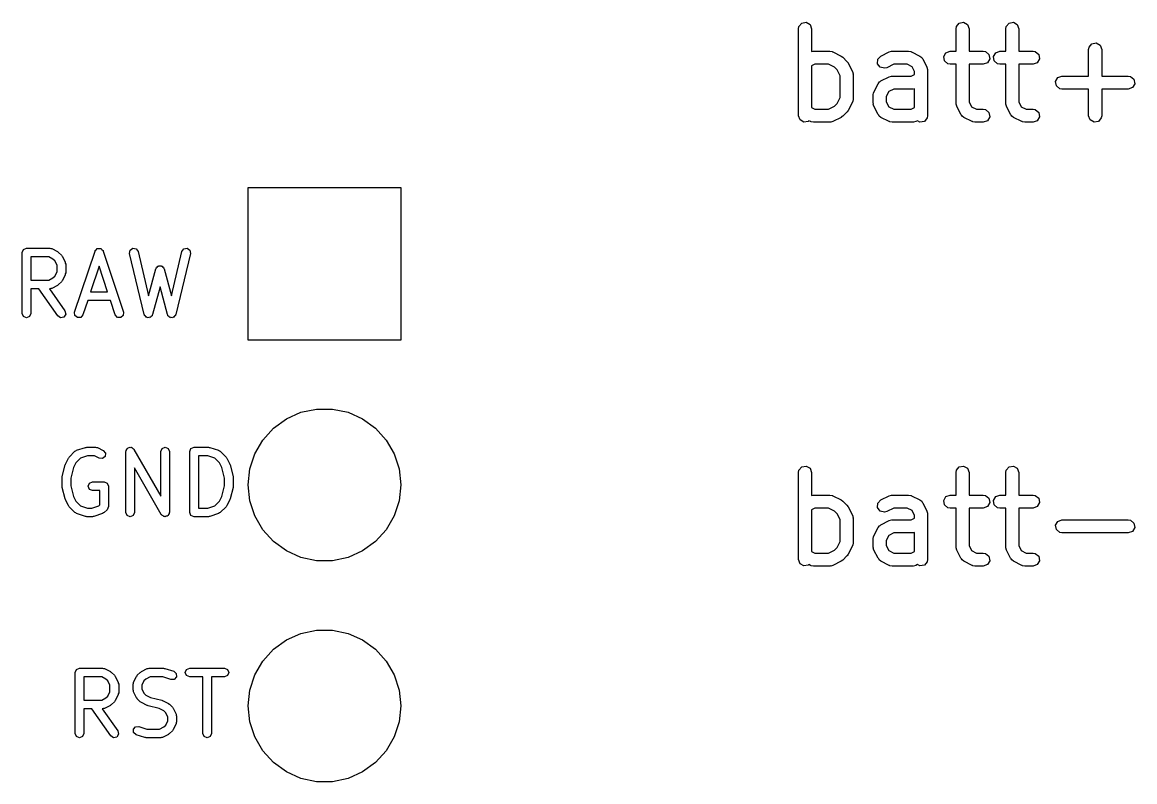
# Model space of a CAD drawing. Extents: x 128.5 to 208.6, y -109.7 to -29.3.
# Drawn here: x 141.65 to 154.43, y -38.01 to -29.28 of the extents above; entities that cross this region are included whole.
import ezdxf

# ---------------------------------------------------------------- set-up
doc = ezdxf.new("R2010")
doc.units = 0
doc.layers.add('BLACK', color=7, linetype='CONTINUOUS')

msp = doc.modelspace()

# ---------------------------------------------------------------- linework, layer by layer
at = {"layer": 'BLACK', "linetype": 'CONTINUOUS'}
for p, q in [((150.568, -29.3524), (150.572, -29.3267)), ((150.568, -30.3524), (150.568, -29.3524)), ((150.572, -29.3267), (150.605, -29.2874)), ((150.605, -29.2874), (150.656, -29.2785)), ((150.656, -29.2785), (150.7, -29.3042)), ((150.7, -29.3042), (150.718, -29.3524)), ((150.718, -29.3524), (150.718, -29.6147)), ((152.377, -29.3524), (152.382, -29.3267)), ((152.377, -29.6107), (152.377, -29.3524)), ((152.382, -29.3267), (152.415, -29.2874)), ((152.415, -29.2874), (152.465, -29.2785)), ((152.465, -29.2785), (152.51, -29.3042)), ((152.51, -29.3042), (152.527, -29.3524)), ((152.527, -29.3524), (152.527, -29.6107)), ((152.949, -29.3524), (152.953, -29.3267)), ((152.949, -29.6107), (152.949, -29.3524)), ((152.953, -29.3267), (152.986, -29.2874)), ((152.986, -29.2874), (153.037, -29.2785)), ((153.037, -29.2785), (153.081, -29.3042)), ((153.081, -29.3042), (153.099, -29.3524)), ((153.099, -29.3524), (153.099, -29.6107)), ((153.906, -29.5648), (153.939, -29.5255)), ((153.939, -29.5255), (153.989, -29.5166)), ((153.989, -29.5166), (154.034, -29.5423)), ((150.718, -29.6147), (150.73, -29.6112)), ((150.73, -29.6112), (150.734, -29.6122)), ((150.734, -29.6122), (150.738, -29.6107)), ((150.738, -29.6107), (150.929, -29.6107)), ((150.929, -29.6107), (150.954, -29.6152)), ((150.954, -29.6152), (150.958, -29.6181)), ((150.958, -29.6181), (150.962, -29.6186)), ((150.962, -29.6186), (151.057, -29.6663)), ((151.514, -29.6663), (151.609, -29.6186)), ((151.609, -29.6186), (151.634, -29.6112)), ((151.634, -29.6112), (151.639, -29.6122)), ((151.639, -29.6122), (151.643, -29.6107)), ((151.643, -29.6107), (151.833, -29.6107)), ((151.833, -29.6107), (151.859, -29.6152)), ((151.859, -29.6152), (151.862, -29.6181)), ((151.862, -29.6181), (151.867, -29.6186)), ((151.867, -29.6186), (151.962, -29.6663)), ((152.236, -29.6727), (152.261, -29.6283)), ((152.261, -29.6283), (152.31, -29.6107)), ((152.31, -29.6107), (152.377, -29.6107)), ((152.527, -29.6107), (152.69, -29.6107)), ((152.69, -29.6107), (152.716, -29.6152)), ((152.716, -29.6152), (152.755, -29.6482)), ((152.755, -29.6482), (152.764, -29.6987)), ((152.807, -29.6727), (152.833, -29.6283)), ((152.833, -29.6283), (152.881, -29.6107)), ((152.881, -29.6107), (152.949, -29.6107)), ((153.099, -29.6107), (153.262, -29.6107)), ((153.262, -29.6107), (153.288, -29.6152)), ((153.288, -29.6152), (153.327, -29.6482)), ((153.327, -29.6482), (153.336, -29.6987)), ((153.901, -29.5905), (153.906, -29.5648)), ((153.901, -29.8964), (153.901, -29.5905)), ((154.034, -29.5423), (154.051, -29.5905)), ((154.051, -29.5905), (154.051, -29.8964)), ((150.756, -29.7607), (150.718, -29.7797)), ((150.718, -29.7797), (150.718, -30.2584)), ((150.911, -29.7607), (150.756, -29.7607)), ((150.979, -29.795), (150.911, -29.7607)), ((151.057, -29.6663), (151.075, -29.6796)), ((151.075, -29.6796), (151.077, -29.6803)), ((151.077, -29.6803), (151.124, -29.7279)), ((151.124, -29.7279), (151.137, -29.7463)), ((151.137, -29.7463), (151.139, -29.7474)), ((151.139, -29.7474), (151.186, -29.8426)), ((151.476, -29.7547), (151.479, -29.7035)), ((151.506, -29.7959), (151.476, -29.7547)), ((151.479, -29.7035), (151.514, -29.6663)), ((151.661, -29.7607), (151.581, -29.8004)), ((151.816, -29.7607), (151.661, -29.7607)), ((151.873, -29.7892), (151.816, -29.7607)), ((151.962, -29.6663), (151.983, -29.6818)), ((151.983, -29.6818), (151.987, -29.6921)), ((151.987, -29.6921), (151.996, -29.6998)), ((151.996, -29.6998), (152.043, -29.795)), ((152.245, -29.7232), (152.236, -29.6727)), ((152.284, -29.7562), (152.245, -29.7232)), ((152.31, -29.7607), (152.284, -29.7562)), ((152.377, -29.7607), (152.31, -29.7607)), ((152.377, -30.2095), (152.377, -29.7607)), ((152.69, -29.7607), (152.527, -29.7607)), ((152.527, -29.7607), (152.527, -30.1918)), ((152.739, -29.7432), (152.69, -29.7607)), ((152.764, -29.6987), (152.739, -29.7432)), ((152.816, -29.7232), (152.807, -29.6727)), ((152.855, -29.7562), (152.816, -29.7232)), ((152.881, -29.7607), (152.855, -29.7562)), ((152.949, -29.7607), (152.881, -29.7607)), ((152.949, -30.2095), (152.949, -29.7607)), ((153.262, -29.7607), (153.099, -29.7607)), ((153.099, -29.7607), (153.099, -30.1918)), ((153.31, -29.7432), (153.262, -29.7607)), ((153.336, -29.6987), (153.31, -29.7432)), ((151.01, -29.8254), (150.979, -29.795)), ((151.044, -29.8939), (151.01, -29.8254)), ((151.044, -30.1442), (151.044, -29.8939)), ((151.186, -29.8426), (151.194, -29.8676)), ((151.194, -29.8676), (151.193, -29.872)), ((151.193, -29.872), (151.194, -29.8762)), ((151.194, -29.8762), (151.194, -30.1619)), ((151.556, -29.8078), (151.506, -29.7959)), ((151.514, -29.952), (151.609, -29.9043)), ((151.581, -29.8004), (151.556, -29.8078)), ((151.609, -29.9043), (151.634, -29.8969)), ((151.634, -29.8969), (151.639, -29.898)), ((151.639, -29.898), (151.643, -29.8964)), ((151.643, -29.8964), (151.863, -29.8964)), ((151.863, -29.8964), (151.901, -29.8775)), ((151.901, -29.8463), (151.873, -29.7892)), ((151.901, -29.8775), (151.901, -29.8463)), ((152.043, -29.795), (152.051, -29.82)), ((152.051, -29.82), (152.05, -29.8244)), ((152.05, -29.8244), (152.051, -29.8286)), ((152.051, -29.8286), (152.051, -30.3524)), ((153.521, -29.9584), (153.547, -29.914)), ((153.547, -29.914), (153.595, -29.8964)), ((153.595, -29.8964), (153.901, -29.8964)), ((154.051, -29.8964), (154.357, -29.8964)), ((154.357, -29.8964), (154.383, -29.901)), ((154.383, -29.901), (154.422, -29.9339)), ((151.433, -30.0807), (151.481, -29.9855)), ((151.481, -29.9855), (151.496, -29.9646)), ((151.496, -29.9646), (151.506, -29.9601)), ((151.506, -29.9601), (151.514, -29.952)), ((153.53, -30.0089), (153.521, -29.9584)), ((153.57, -30.0419), (153.53, -30.0089)), ((153.595, -30.0464), (153.57, -30.0419)), ((154.405, -30.0289), (154.357, -30.0464)), ((154.431, -29.9845), (154.405, -30.0289)), ((154.422, -29.9339), (154.431, -29.9845)), ((151.01, -30.2127), (151.044, -30.1442)), ((151.194, -30.1619), (151.19, -30.1876)), ((151.425, -30.1143), (151.43, -30.0886)), ((151.425, -30.2095), (151.425, -30.1143)), ((151.43, -30.0886), (151.432, -30.0852)), ((151.432, -30.0852), (151.433, -30.0807)), ((151.604, -30.0749), (151.575, -30.132)), ((151.575, -30.132), (151.575, -30.1918)), ((151.661, -30.0464), (151.604, -30.0749)), ((151.881, -30.0464), (151.661, -30.0464)), ((151.885, -30.0449), (151.881, -30.0464)), ((151.89, -30.0459), (151.885, -30.0449)), ((151.901, -30.0425), (151.89, -30.0459)), ((151.901, -30.2584), (151.901, -30.0425)), ((153.901, -30.0464), (153.595, -30.0464)), ((153.901, -30.3524), (153.901, -30.0464)), ((154.357, -30.0464), (154.051, -30.0464)), ((154.051, -30.0464), (154.051, -30.3524)), ((150.718, -30.2584), (150.756, -30.2774)), ((150.756, -30.2774), (150.911, -30.2774)), ((150.911, -30.2774), (150.979, -30.2431)), ((150.979, -30.2431), (151.01, -30.2127)), ((151.139, -30.2907), (151.125, -30.3087)), ((151.186, -30.1954), (151.139, -30.2907)), ((151.187, -30.191), (151.186, -30.1954)), ((151.19, -30.1876), (151.187, -30.191)), ((151.427, -30.2137), (151.425, -30.2095)), ((151.425, -30.2181), (151.427, -30.2137)), ((151.433, -30.2431), (151.425, -30.2181)), ((151.481, -30.3383), (151.433, -30.2431)), ((151.575, -30.1918), (151.604, -30.2489)), ((151.604, -30.2489), (151.661, -30.2774)), ((151.661, -30.2774), (151.863, -30.2774)), ((151.863, -30.2774), (151.901, -30.2584)), ((152.379, -30.2137), (152.377, -30.2095)), ((152.378, -30.2181), (152.379, -30.2137)), ((152.385, -30.2431), (152.378, -30.2181)), ((152.433, -30.3383), (152.385, -30.2431)), ((152.527, -30.1918), (152.556, -30.2489)), ((152.556, -30.2489), (152.613, -30.2774)), ((152.613, -30.2774), (152.69, -30.2774)), ((152.69, -30.2774), (152.716, -30.2819)), ((152.716, -30.2819), (152.755, -30.3149)), ((152.95, -30.2137), (152.949, -30.2095)), ((152.949, -30.2181), (152.95, -30.2137)), ((152.957, -30.2431), (152.949, -30.2181)), ((153.004, -30.3383), (152.957, -30.2431)), ((153.099, -30.1918), (153.127, -30.2489)), ((153.127, -30.2489), (153.184, -30.2774)), ((153.184, -30.2774), (153.262, -30.2774)), ((153.262, -30.2774), (153.288, -30.2819)), ((153.288, -30.2819), (153.327, -30.3149)), ((150.585, -30.4006), (150.568, -30.3524)), ((150.63, -30.4262), (150.585, -30.4006)), ((150.68, -30.4173), (150.63, -30.4262)), ((150.686, -30.4103), (150.68, -30.4173)), ((150.705, -30.4195), (150.686, -30.4103)), ((150.709, -30.42), (150.705, -30.4195)), ((150.712, -30.4229), (150.709, -30.42)), ((150.738, -30.4274), (150.712, -30.4229)), ((150.933, -30.4258), (150.929, -30.4274)), ((150.937, -30.4269), (150.933, -30.4258)), ((150.962, -30.4195), (150.937, -30.4269)), ((151.057, -30.3718), (150.962, -30.4195)), ((151.058, -30.3707), (151.057, -30.3718)), ((151.077, -30.3578), (151.058, -30.3707)), ((151.124, -30.3102), (151.077, -30.3578)), ((151.125, -30.3087), (151.124, -30.3102)), ((151.489, -30.346), (151.481, -30.3383)), ((151.493, -30.3563), (151.489, -30.346)), ((151.514, -30.3718), (151.493, -30.3563)), ((151.609, -30.4195), (151.514, -30.3718)), ((151.614, -30.42), (151.609, -30.4195)), ((151.617, -30.4229), (151.614, -30.42)), ((151.643, -30.4274), (151.617, -30.4229)), ((151.885, -30.4258), (151.881, -30.4274)), ((151.89, -30.4269), (151.885, -30.4258)), ((151.914, -30.4195), (151.89, -30.4269)), ((151.934, -30.4096), (151.914, -30.4195)), ((151.963, -30.4262), (151.934, -30.4096)), ((152.014, -30.4173), (151.963, -30.4262)), ((152.047, -30.378), (152.014, -30.4173)), ((152.051, -30.3524), (152.047, -30.378)), ((152.441, -30.346), (152.433, -30.3383)), ((152.446, -30.3563), (152.441, -30.346)), ((152.466, -30.3718), (152.446, -30.3563)), ((152.562, -30.4195), (152.466, -30.3718)), ((152.566, -30.42), (152.562, -30.4195)), ((152.57, -30.4229), (152.566, -30.42)), ((152.595, -30.4274), (152.57, -30.4229)), ((152.739, -30.4098), (152.69, -30.4274)), ((152.764, -30.3654), (152.739, -30.4098)), ((152.755, -30.3149), (152.764, -30.3654)), ((153.012, -30.346), (153.004, -30.3383)), ((153.017, -30.3563), (153.012, -30.346)), ((153.038, -30.3718), (153.017, -30.3563)), ((153.133, -30.4195), (153.038, -30.3718)), ((153.138, -30.42), (153.133, -30.4195)), ((153.141, -30.4229), (153.138, -30.42)), ((153.167, -30.4274), (153.141, -30.4229)), ((153.31, -30.4098), (153.262, -30.4274)), ((153.336, -30.3654), (153.31, -30.4098)), ((153.327, -30.3149), (153.336, -30.3654)), ((153.919, -30.4006), (153.901, -30.3524)), ((153.963, -30.4262), (153.919, -30.4006)), ((154.014, -30.4173), (153.963, -30.4262)), ((154.047, -30.378), (154.014, -30.4173)), ((154.051, -30.3524), (154.047, -30.378)), ((150.929, -30.4274), (150.738, -30.4274)), ((151.881, -30.4274), (151.643, -30.4274)), ((152.69, -30.4274), (152.595, -30.4274)), ((153.262, -30.4274), (153.167, -30.4274)), ((144.244, -32.9303), (144.244, -31.1777)), ((144.244, -31.1777), (145.996, -31.1777)), ((145.996, -31.1777), (145.996, -32.9303)), ((141.647, -31.9247), (141.661, -31.8893)), ((141.647, -32.6247), (141.647, -31.9247)), ((141.661, -31.8893), (141.697, -31.8747)), ((141.697, -31.8747), (141.963, -31.8747)), ((141.963, -31.8747), (141.974, -31.8791)), ((141.974, -31.8791), (141.986, -31.8799)), ((141.986, -31.8799), (142.052, -31.9133)), ((142.052, -31.9133), (142.058, -31.9195)), ((142.058, -31.9195), (142.065, -31.9226)), ((142.065, -31.9226), (142.099, -31.956)), ((142.099, -31.956), (142.102, -31.9636)), ((142.249, -32.6089), (142.483, -31.9089)), ((142.483, -31.9089), (142.485, -31.906)), ((142.485, -31.9023), (142.497, -31.8919)), ((142.485, -31.906), (142.485, -31.9023)), ((142.497, -31.8919), (142.508, -31.8799)), ((142.508, -31.8799), (142.511, -31.8797)), ((142.511, -31.8797), (142.514, -31.8772)), ((142.514, -31.8772), (142.53, -31.8784)), ((142.53, -31.8784), (142.546, -31.8772)), ((142.546, -31.8772), (142.549, -31.8797)), ((142.549, -31.8797), (142.552, -31.8799)), ((142.552, -31.8799), (142.563, -31.8919)), ((142.563, -31.8919), (142.575, -31.9023)), ((142.575, -31.9023), (142.575, -31.906)), ((142.575, -31.906), (142.577, -31.9089)), ((142.577, -31.9089), (142.811, -32.6089)), ((142.881, -31.9362), (142.887, -31.8985)), ((143.048, -32.6362), (142.881, -31.9362)), ((142.887, -31.8985), (142.918, -31.876)), ((142.918, -31.876), (142.956, -31.8821)), ((142.956, -31.8821), (142.979, -31.9131)), ((142.979, -31.9131), (143.099, -32.4203)), ((143.361, -32.4203), (143.481, -31.9131)), ((143.579, -31.9362), (143.412, -32.6362)), ((143.481, -31.9131), (143.504, -31.8821)), ((143.504, -31.8821), (143.542, -31.876)), ((143.542, -31.876), (143.573, -31.8985)), ((143.573, -31.8985), (143.579, -31.9362)), ((141.747, -31.9747), (141.747, -32.2413)), ((141.952, -31.9747), (141.747, -31.9747)), ((142, -31.9991), (141.952, -31.9747)), ((142.022, -32.021), (142, -31.9991)), ((142.047, -32.0698), (142.022, -32.021)), ((142.047, -32.1462), (142.047, -32.0698)), ((142.102, -31.9636), (142.108, -31.969)), ((142.108, -31.969), (142.141, -32.0356)), ((142.141, -32.0356), (142.142, -32.0472)), ((142.142, -32.0472), (142.147, -32.058)), ((142.147, -32.058), (142.147, -32.158)), ((142.53, -32.0828), (142.433, -32.3747)), ((142.627, -32.3747), (142.53, -32.0828)), ((143.197, -32.0917), (143.205, -32.0814)), ((143.205, -32.0814), (143.212, -32.0805)), ((143.212, -32.0805), (143.217, -32.0764)), ((143.217, -32.0764), (143.23, -32.0781)), ((143.23, -32.0781), (143.243, -32.0764)), ((143.243, -32.0764), (143.248, -32.0805)), ((143.248, -32.0805), (143.255, -32.0814)), ((143.255, -32.0814), (143.263, -32.0917)), ((142, -32.2169), (142.022, -32.195)), ((142.022, -32.195), (142.047, -32.1462)), ((142.141, -32.1804), (142.108, -32.247)), ((142.142, -32.1688), (142.141, -32.1804)), ((142.147, -32.158), (142.142, -32.1688)), ((143.099, -32.4203), (143.182, -32.1118)), ((143.182, -32.1118), (143.186, -32.1064)), ((143.186, -32.1064), (143.187, -32.0996)), ((143.187, -32.0996), (143.197, -32.0917)), ((143.263, -32.0917), (143.273, -32.0996)), ((143.273, -32.0996), (143.274, -32.1064)), ((143.274, -32.1064), (143.278, -32.1118)), ((143.278, -32.1118), (143.361, -32.4203)), ((141.747, -32.2413), (141.952, -32.2413)), ((141.837, -32.3413), (141.747, -32.3413)), ((141.747, -32.3413), (141.747, -32.6247)), ((142.056, -32.6533), (141.837, -32.3413)), ((141.952, -32.2413), (142, -32.2169)), ((141.963, -32.3413), (141.959, -32.3413)), ((141.959, -32.3413), (142.138, -32.596)), ((141.974, -32.3369), (141.963, -32.3413)), ((141.986, -32.3361), (141.974, -32.3369)), ((142.052, -32.3027), (141.986, -32.3361)), ((142.058, -32.2965), (142.052, -32.3027)), ((142.065, -32.2934), (142.058, -32.2965)), ((142.099, -32.26), (142.065, -32.2934)), ((142.102, -32.2524), (142.099, -32.26)), ((142.108, -32.247), (142.102, -32.2524)), ((143.23, -32.3187), (143.145, -32.6375)), ((143.315, -32.6375), (143.23, -32.3187)), ((142.433, -32.3747), (142.627, -32.3747)), ((142.138, -32.596), (142.146, -32.6334)), ((142.399, -32.4747), (142.344, -32.6405)), ((142.661, -32.4747), (142.399, -32.4747)), ((142.716, -32.6405), (142.661, -32.4747)), ((141.661, -32.66), (141.647, -32.6247)), ((141.697, -32.6747), (141.661, -32.66)), ((141.732, -32.66), (141.697, -32.6747)), ((141.747, -32.6247), (141.732, -32.66)), ((142.088, -32.6739), (142.056, -32.6533)), ((142.125, -32.6656), (142.088, -32.6739)), ((142.146, -32.6334), (142.125, -32.6656)), ((142.252, -32.647), (142.249, -32.6089)), ((142.281, -32.6721), (142.252, -32.647)), ((142.319, -32.6694), (142.281, -32.6721)), ((142.344, -32.6405), (142.319, -32.6694)), ((142.741, -32.6694), (142.716, -32.6405)), ((142.779, -32.6721), (142.741, -32.6694)), ((142.808, -32.647), (142.779, -32.6721)), ((142.811, -32.6089), (142.808, -32.647)), ((143.052, -32.6423), (143.048, -32.6362)), ((143.053, -32.6497), (143.052, -32.6423)), ((143.063, -32.6572), (143.053, -32.6497)), ((143.07, -32.6672), (143.063, -32.6572)), ((143.078, -32.6684), (143.07, -32.6672)), ((143.084, -32.673), (143.078, -32.6684)), ((143.096, -32.6713), (143.084, -32.673)), ((143.108, -32.6733), (143.096, -32.6713)), ((143.114, -32.6689), (143.108, -32.6733)), ((143.122, -32.6679), (143.114, -32.6689)), ((143.129, -32.6581), (143.122, -32.6679)), ((143.139, -32.6509), (143.129, -32.6581)), ((143.14, -32.6435), (143.139, -32.6509)), ((143.145, -32.6375), (143.14, -32.6435)), ((143.32, -32.6435), (143.315, -32.6375)), ((143.321, -32.6509), (143.32, -32.6435)), ((143.331, -32.6581), (143.321, -32.6509)), ((143.338, -32.6679), (143.331, -32.6581)), ((143.346, -32.6689), (143.338, -32.6679)), ((143.352, -32.6733), (143.346, -32.6689)), ((143.364, -32.6713), (143.352, -32.6733)), ((143.376, -32.673), (143.364, -32.6713)), ((143.382, -32.6684), (143.376, -32.673)), ((143.39, -32.6672), (143.382, -32.6684)), ((143.397, -32.6572), (143.39, -32.6672)), ((143.407, -32.6497), (143.397, -32.6572)), ((143.408, -32.6423), (143.407, -32.6497)), ((143.412, -32.6362), (143.408, -32.6423)), ((145.996, -32.9303), (144.244, -32.9303)), ((144.849, -33.7606), (145.028, -33.7225)), ((145.028, -33.7225), (145.212, -33.7225)), ((145.212, -33.7225), (145.391, -33.7606)), ((144.534, -33.9428), (144.682, -33.8351)), ((144.682, -33.8351), (144.849, -33.7606)), ((145.391, -33.7606), (145.558, -33.8351)), ((145.558, -33.8351), (145.706, -33.9428)), ((144.411, -34.0789), (144.534, -33.9428)), ((145.706, -33.9428), (145.829, -34.0789)), ((144.319, -34.2376), (144.411, -34.0789)), ((145.829, -34.0789), (145.921, -34.2376)), ((142.186, -34.2753), (142.253, -34.2086)), ((142.253, -34.2086), (142.263, -34.2042)), ((142.263, -34.2042), (142.272, -34.1966)), ((142.272, -34.1966), (142.372, -34.1632)), ((142.396, -34.2607), (142.315, -34.2877)), ((142.372, -34.1632), (142.38, -34.1638)), ((142.38, -34.1638), (142.388, -34.1607)), ((142.388, -34.1607), (142.488, -34.1607)), ((142.476, -34.2607), (142.396, -34.2607)), ((142.532, -34.2887), (142.476, -34.2607)), ((142.488, -34.1607), (142.499, -34.1651)), ((142.499, -34.1651), (142.51, -34.1659)), ((142.51, -34.1659), (142.577, -34.1993)), ((142.577, -34.1993), (142.602, -34.2282)), ((142.602, -34.2282), (142.599, -34.2664)), ((142.838, -34.2107), (142.841, -34.2043)), ((142.838, -34.9107), (142.838, -34.2107)), ((142.84, -34.1975), (142.848, -34.1873)), ((142.841, -34.2043), (142.84, -34.1975)), ((142.848, -34.1873), (142.853, -34.1753)), ((142.853, -34.1753), (142.859, -34.1727)), ((142.859, -34.1727), (142.863, -34.1673)), ((142.863, -34.1673), (142.876, -34.1656)), ((142.876, -34.1656), (142.888, -34.1607)), ((142.888, -34.1607), (142.894, -34.1633)), ((142.894, -34.1633), (142.901, -34.1624)), ((142.901, -34.1624), (142.911, -34.1704)), ((142.911, -34.1704), (142.923, -34.1753)), ((142.923, -34.1753), (142.926, -34.1817)), ((142.926, -34.1817), (142.931, -34.1859)), ((142.931, -34.1859), (143.238, -34.7224)), ((143.238, -34.2107), (143.253, -34.1753)), ((143.238, -34.7224), (143.238, -34.2107)), ((143.253, -34.1753), (143.288, -34.1607)), ((143.288, -34.1607), (143.323, -34.1753)), ((143.323, -34.1753), (143.338, -34.2107)), ((143.338, -34.2107), (143.338, -34.9107)), ((143.571, -34.2107), (143.586, -34.1753)), ((143.571, -34.9107), (143.571, -34.2107)), ((143.586, -34.1753), (143.621, -34.1607)), ((143.621, -34.1607), (143.788, -34.1607)), ((143.671, -34.2607), (143.671, -34.8607)), ((143.78, -34.2607), (143.671, -34.2607)), ((143.861, -34.2877), (143.78, -34.2607)), ((143.788, -34.1607), (143.796, -34.1638)), ((143.796, -34.1638), (143.804, -34.1632)), ((143.804, -34.1632), (143.904, -34.1966)), ((143.904, -34.1966), (143.913, -34.2042)), ((143.913, -34.2042), (143.923, -34.2086)), ((143.923, -34.2086), (143.99, -34.2753)), ((144.263, -34.4118), (144.319, -34.2376)), ((145.921, -34.2376), (145.977, -34.4118)), ((142.106, -34.4985), (142.139, -34.3652)), ((142.139, -34.3652), (142.143, -34.3606)), ((142.143, -34.355), (142.177, -34.2883)), ((142.143, -34.3606), (142.143, -34.355)), ((142.177, -34.2883), (142.183, -34.2829)), ((142.183, -34.2829), (142.186, -34.2753)), ((142.262, -34.3403), (142.235, -34.3948)), ((142.315, -34.2877), (142.262, -34.3403)), ((142.57, -34.2914), (142.532, -34.2887)), ((142.599, -34.2664), (142.57, -34.2914)), ((143.914, -34.3403), (143.861, -34.2877)), ((143.941, -34.3948), (143.914, -34.3403)), ((143.99, -34.2753), (143.993, -34.2829)), ((143.993, -34.2829), (143.999, -34.2883)), ((143.999, -34.2883), (144.033, -34.355)), ((144.033, -34.355), (144.033, -34.3606)), ((144.033, -34.3606), (144.037, -34.3652)), ((144.037, -34.3652), (144.07, -34.4985)), ((150.572, -34.4267), (150.605, -34.3874)), ((150.605, -34.3874), (150.656, -34.3785)), ((150.656, -34.3785), (150.7, -34.4042)), ((152.382, -34.4267), (152.415, -34.3874)), ((152.415, -34.3874), (152.465, -34.3785)), ((152.465, -34.3785), (152.51, -34.4042)), ((152.953, -34.4267), (152.986, -34.3874)), ((152.986, -34.3874), (153.037, -34.3785)), ((153.037, -34.3785), (153.081, -34.4042)), ((142.105, -34.5107), (142.107, -34.5048)), ((142.105, -34.6107), (142.105, -34.5107)), ((142.107, -34.5048), (142.106, -34.4985)), ((142.235, -34.3948), (142.205, -34.5168)), ((142.205, -34.5168), (142.205, -34.6045)), ((143.245, -34.9355), (142.938, -34.3989)), ((142.938, -34.3989), (142.938, -34.9107)), ((143.971, -34.5168), (143.941, -34.3948)), ((143.971, -34.6045), (143.971, -34.5168)), ((144.07, -34.4985), (144.069, -34.5048)), ((144.069, -34.5048), (144.071, -34.5107)), ((144.071, -34.5107), (144.071, -34.6107)), ((144.244, -34.594), (144.263, -34.4118)), ((145.977, -34.4118), (145.996, -34.594)), ((150.568, -34.4524), (150.572, -34.4267)), ((150.568, -35.4524), (150.568, -34.4524)), ((150.7, -34.4042), (150.718, -34.4524)), ((150.718, -34.4524), (150.718, -34.7147)), ((152.377, -34.4524), (152.382, -34.4267)), ((152.377, -34.7107), (152.377, -34.4524)), ((152.51, -34.4042), (152.527, -34.4524)), ((152.527, -34.4524), (152.527, -34.7107)), ((152.949, -34.4524), (152.953, -34.4267)), ((152.949, -34.7107), (152.949, -34.4524)), ((153.081, -34.4042), (153.099, -34.4524)), ((153.099, -34.4524), (153.099, -34.7107)), ((142.107, -34.6165), (142.105, -34.6107)), ((142.106, -34.6228), (142.107, -34.6165)), ((142.139, -34.7561), (142.106, -34.6228)), ((142.205, -34.6045), (142.235, -34.7265)), ((142.405, -34.6107), (142.419, -34.5753)), ((142.419, -34.646), (142.405, -34.6107)), ((142.419, -34.5753), (142.455, -34.5607)), ((142.455, -34.5607), (142.588, -34.5607)), ((142.588, -34.5607), (142.623, -34.5753)), ((142.623, -34.5753), (142.638, -34.6107)), ((142.638, -34.6107), (142.638, -34.844)), ((143.941, -34.7265), (143.971, -34.6045)), ((144.07, -34.6228), (144.037, -34.7561)), ((144.071, -34.6107), (144.069, -34.6165)), ((144.069, -34.6165), (144.07, -34.6228)), ((144.263, -34.7762), (144.244, -34.594)), ((145.996, -34.594), (145.977, -34.7762)), ((142.143, -34.7607), (142.139, -34.7561)), ((142.143, -34.7664), (142.143, -34.7607)), ((142.177, -34.833), (142.143, -34.7664)), ((142.235, -34.7265), (142.262, -34.781)), ((142.455, -34.6607), (142.419, -34.646)), ((142.538, -34.6607), (142.455, -34.6607)), ((142.538, -34.8233), (142.538, -34.6607)), ((143.914, -34.781), (143.941, -34.7265)), ((144.033, -34.7664), (143.999, -34.833)), ((144.037, -34.7561), (144.033, -34.7607)), ((144.033, -34.7607), (144.033, -34.7664)), ((150.718, -34.7147), (150.73, -34.7112)), ((150.73, -34.7112), (150.734, -34.7122)), ((150.734, -34.7122), (150.738, -34.7107)), ((150.738, -34.7107), (150.929, -34.7107)), ((150.929, -34.7107), (150.954, -34.7152)), ((150.954, -34.7152), (150.958, -34.7181)), ((150.958, -34.7181), (150.962, -34.7186)), ((150.962, -34.7186), (151.057, -34.7663)), ((151.057, -34.7663), (151.075, -34.7796)), ((151.479, -34.8035), (151.514, -34.7663)), ((151.514, -34.7663), (151.609, -34.7186)), ((151.609, -34.7186), (151.634, -34.7112)), ((151.634, -34.7112), (151.639, -34.7122)), ((151.639, -34.7122), (151.643, -34.7107)), ((151.643, -34.7107), (151.833, -34.7107)), ((151.833, -34.7107), (151.859, -34.7152)), ((151.859, -34.7152), (151.862, -34.7181)), ((151.862, -34.7181), (151.867, -34.7186)), ((151.867, -34.7186), (151.962, -34.7663)), ((151.962, -34.7663), (151.983, -34.7818)), ((152.236, -34.7727), (152.261, -34.7283)), ((152.261, -34.7283), (152.31, -34.7107)), ((152.31, -34.7107), (152.377, -34.7107)), ((152.527, -34.7107), (152.69, -34.7107)), ((152.69, -34.7107), (152.716, -34.7152)), ((152.716, -34.7152), (152.755, -34.7482)), ((152.755, -34.7482), (152.764, -34.7987)), ((152.807, -34.7727), (152.833, -34.7283)), ((152.833, -34.7283), (152.881, -34.7107)), ((152.881, -34.7107), (152.949, -34.7107)), ((153.099, -34.7107), (153.262, -34.7107)), ((153.262, -34.7107), (153.288, -34.7152)), ((153.288, -34.7152), (153.327, -34.7482)), ((153.327, -34.7482), (153.336, -34.7987)), ((142.183, -34.8384), (142.177, -34.833)), ((142.186, -34.846), (142.183, -34.8384)), ((142.253, -34.9127), (142.186, -34.846)), ((142.262, -34.781), (142.315, -34.8336)), ((142.315, -34.8336), (142.396, -34.8607)), ((142.396, -34.8607), (142.447, -34.8607)), ((142.447, -34.8607), (142.528, -34.8336)), ((142.528, -34.8336), (142.538, -34.8233)), ((142.623, -34.8794), (142.59, -34.9127)), ((142.638, -34.844), (142.623, -34.8794)), ((143.671, -34.8607), (143.78, -34.8607)), ((143.78, -34.8607), (143.861, -34.8336)), ((143.861, -34.8336), (143.914, -34.781)), ((143.99, -34.846), (143.923, -34.9127)), ((143.993, -34.8384), (143.99, -34.846)), ((143.999, -34.833), (143.993, -34.8384)), ((144.319, -34.9504), (144.263, -34.7762)), ((145.977, -34.7762), (145.921, -34.9504)), ((150.756, -34.8607), (150.718, -34.8797)), ((150.718, -34.8797), (150.718, -35.3584)), ((150.911, -34.8607), (150.756, -34.8607)), ((150.979, -34.895), (150.911, -34.8607)), ((151.01, -34.9254), (150.979, -34.895)), ((151.075, -34.7796), (151.077, -34.7803)), ((151.077, -34.7803), (151.124, -34.8279)), ((151.124, -34.8279), (151.137, -34.8463)), ((151.137, -34.8463), (151.139, -34.8474)), ((151.139, -34.8474), (151.186, -34.9426)), ((151.476, -34.8547), (151.479, -34.8035)), ((151.506, -34.8959), (151.476, -34.8547)), ((151.556, -34.9078), (151.506, -34.8959)), ((151.661, -34.8607), (151.581, -34.9004)), ((151.816, -34.8607), (151.661, -34.8607)), ((151.873, -34.8892), (151.816, -34.8607)), ((151.901, -34.9463), (151.873, -34.8892)), ((151.983, -34.7818), (151.987, -34.7921)), ((151.987, -34.7921), (151.996, -34.7998)), ((151.996, -34.7998), (152.043, -34.895)), ((152.043, -34.895), (152.051, -34.92)), ((152.245, -34.8232), (152.236, -34.7727)), ((152.284, -34.8562), (152.245, -34.8232)), ((152.31, -34.8607), (152.284, -34.8562)), ((152.377, -34.8607), (152.31, -34.8607)), ((152.377, -35.3095), (152.377, -34.8607)), ((152.69, -34.8607), (152.527, -34.8607)), ((152.527, -34.8607), (152.527, -35.2918)), ((152.739, -34.8432), (152.69, -34.8607)), ((152.764, -34.7987), (152.739, -34.8432)), ((152.816, -34.8232), (152.807, -34.7727)), ((152.855, -34.8562), (152.816, -34.8232)), ((152.881, -34.8607), (152.855, -34.8562)), ((152.949, -34.8607), (152.881, -34.8607)), ((152.949, -35.3095), (152.949, -34.8607)), ((153.262, -34.8607), (153.099, -34.8607)), ((153.099, -34.8607), (153.099, -35.2918)), ((153.31, -34.8432), (153.262, -34.8607)), ((153.336, -34.7987), (153.31, -34.8432)), ((142.263, -34.9171), (142.253, -34.9127)), ((142.272, -34.9248), (142.263, -34.9171)), ((142.372, -34.9581), (142.272, -34.9248)), ((142.38, -34.9575), (142.372, -34.9581)), ((142.388, -34.9607), (142.38, -34.9575)), ((142.455, -34.9607), (142.388, -34.9607)), ((142.462, -34.9575), (142.455, -34.9607)), ((142.47, -34.9581), (142.462, -34.9575)), ((142.57, -34.9248), (142.47, -34.9581)), ((142.579, -34.9171), (142.57, -34.9248)), ((142.59, -34.9127), (142.579, -34.9171)), ((142.853, -34.946), (142.838, -34.9107)), ((142.888, -34.9607), (142.853, -34.946)), ((142.923, -34.946), (142.888, -34.9607)), ((142.938, -34.9107), (142.923, -34.946)), ((143.25, -34.9397), (143.245, -34.9355)), ((143.253, -34.946), (143.25, -34.9397)), ((143.265, -34.951), (143.253, -34.946)), ((143.275, -34.9589), (143.265, -34.951)), ((143.282, -34.958), (143.275, -34.9589)), ((143.288, -34.9607), (143.282, -34.958)), ((143.3, -34.9557), (143.288, -34.9607)), ((143.313, -34.9541), (143.3, -34.9557)), ((143.317, -34.9486), (143.313, -34.9541)), ((143.323, -34.946), (143.317, -34.9486)), ((143.328, -34.9341), (143.323, -34.946)), ((143.336, -34.9238), (143.328, -34.9341)), ((143.338, -34.9107), (143.335, -34.917)), ((143.335, -34.917), (143.336, -34.9238)), ((143.586, -34.946), (143.571, -34.9107)), ((143.621, -34.9607), (143.586, -34.946)), ((143.788, -34.9607), (143.621, -34.9607)), ((143.796, -34.9575), (143.788, -34.9607)), ((143.804, -34.9581), (143.796, -34.9575)), ((143.904, -34.9248), (143.804, -34.9581)), ((143.913, -34.9171), (143.904, -34.9248)), ((143.923, -34.9127), (143.913, -34.9171)), ((144.411, -35.1091), (144.319, -34.9504)), ((145.921, -34.9504), (145.829, -35.1091)), ((151.044, -34.9939), (151.01, -34.9254)), ((151.044, -35.2442), (151.044, -34.9939)), ((151.186, -34.9426), (151.194, -34.9676)), ((151.194, -34.9676), (151.193, -34.972)), ((151.193, -34.972), (151.194, -34.9762)), ((151.194, -34.9762), (151.194, -35.2619)), ((151.514, -35.052), (151.609, -35.0043)), ((151.581, -34.9004), (151.556, -34.9078)), ((151.609, -35.0043), (151.634, -34.9969)), ((151.634, -34.9969), (151.639, -34.998)), ((151.639, -34.998), (151.643, -34.9964)), ((151.643, -34.9964), (151.863, -34.9964)), ((151.863, -34.9964), (151.901, -34.9775)), ((151.901, -34.9775), (151.901, -34.9463)), ((152.051, -34.92), (152.05, -34.9244)), ((152.05, -34.9244), (152.051, -34.9286)), ((152.051, -34.9286), (152.051, -35.4524)), ((153.521, -35.0584), (153.547, -35.014)), ((153.547, -35.014), (153.595, -34.9964)), ((153.595, -34.9964), (154.357, -34.9964)), ((154.357, -34.9964), (154.383, -35.001)), ((154.383, -35.001), (154.422, -35.0339)), ((144.534, -35.2452), (144.411, -35.1091)), ((145.829, -35.1091), (145.706, -35.2452)), ((151.433, -35.1807), (151.481, -35.0855)), ((151.481, -35.0855), (151.496, -35.0646)), ((151.496, -35.0646), (151.506, -35.0601)), ((151.506, -35.0601), (151.514, -35.052)), ((151.661, -35.1464), (151.604, -35.1749)), ((151.881, -35.1464), (151.661, -35.1464)), ((151.885, -35.1449), (151.881, -35.1464)), ((151.89, -35.1459), (151.885, -35.1449)), ((151.901, -35.1425), (151.89, -35.1459)), ((151.901, -35.3584), (151.901, -35.1425)), ((153.53, -35.1089), (153.521, -35.0584)), ((153.57, -35.1419), (153.53, -35.1089)), ((153.595, -35.1464), (153.57, -35.1419)), ((154.357, -35.1464), (153.595, -35.1464)), ((154.405, -35.1289), (154.357, -35.1464)), ((154.431, -35.0845), (154.405, -35.1289)), ((154.422, -35.0339), (154.431, -35.0845)), ((144.682, -35.3529), (144.534, -35.2452)), ((145.706, -35.2452), (145.558, -35.3529)), ((151.01, -35.3127), (151.044, -35.2442)), ((151.194, -35.2619), (151.19, -35.2876)), ((151.425, -35.2143), (151.43, -35.1886)), ((151.425, -35.3095), (151.425, -35.2143)), ((151.43, -35.1886), (151.432, -35.1852)), ((151.432, -35.1852), (151.433, -35.1807)), ((151.604, -35.1749), (151.575, -35.232)), ((151.575, -35.232), (151.575, -35.2918)), ((144.849, -35.4274), (144.682, -35.3529)), ((145.558, -35.3529), (145.391, -35.4274)), ((150.718, -35.3584), (150.756, -35.3774)), ((150.756, -35.3774), (150.911, -35.3774)), ((150.911, -35.3774), (150.979, -35.3431)), ((150.979, -35.3431), (151.01, -35.3127)), ((151.124, -35.4102), (151.077, -35.4578)), ((151.125, -35.4087), (151.124, -35.4102)), ((151.139, -35.3907), (151.125, -35.4087)), ((151.186, -35.2954), (151.139, -35.3907)), ((151.187, -35.291), (151.186, -35.2954)), ((151.19, -35.2876), (151.187, -35.291)), ((151.427, -35.3137), (151.425, -35.3095)), ((151.425, -35.3181), (151.427, -35.3137)), ((151.433, -35.3431), (151.425, -35.3181)), ((151.481, -35.4383), (151.433, -35.3431)), ((151.575, -35.2918), (151.604, -35.3489)), ((151.604, -35.3489), (151.661, -35.3774)), ((151.661, -35.3774), (151.863, -35.3774)), ((151.863, -35.3774), (151.901, -35.3584)), ((152.379, -35.3137), (152.377, -35.3095)), ((152.378, -35.3181), (152.379, -35.3137)), ((152.385, -35.3431), (152.378, -35.3181)), ((152.433, -35.4383), (152.385, -35.3431)), ((152.527, -35.2918), (152.556, -35.3489)), ((152.556, -35.3489), (152.613, -35.3774)), ((152.613, -35.3774), (152.69, -35.3774)), ((152.69, -35.3774), (152.716, -35.3819)), ((152.716, -35.3819), (152.755, -35.4149)), ((152.95, -35.3137), (152.949, -35.3095)), ((152.949, -35.3181), (152.95, -35.3137)), ((152.957, -35.3431), (152.949, -35.3181)), ((153.004, -35.4383), (152.957, -35.3431)), ((153.099, -35.2918), (153.127, -35.3489)), ((153.127, -35.3489), (153.184, -35.3774)), ((153.184, -35.3774), (153.262, -35.3774)), ((153.262, -35.3774), (153.288, -35.3819)), ((153.288, -35.3819), (153.327, -35.4149)), ((145.028, -35.4655), (144.849, -35.4274)), ((145.212, -35.4655), (145.028, -35.4655)), ((145.391, -35.4274), (145.212, -35.4655)), ((150.585, -35.5006), (150.568, -35.4524)), ((150.63, -35.5262), (150.585, -35.5006)), ((150.68, -35.5173), (150.63, -35.5262)), ((150.686, -35.5103), (150.68, -35.5173)), ((150.705, -35.5195), (150.686, -35.5103)), ((150.709, -35.52), (150.705, -35.5195)), ((150.712, -35.5229), (150.709, -35.52)), ((150.738, -35.5274), (150.712, -35.5229)), ((150.929, -35.5274), (150.738, -35.5274)), ((150.933, -35.5258), (150.929, -35.5274)), ((150.937, -35.5269), (150.933, -35.5258)), ((150.962, -35.5195), (150.937, -35.5269)), ((151.057, -35.4718), (150.962, -35.5195)), ((151.058, -35.4707), (151.057, -35.4718)), ((151.077, -35.4578), (151.058, -35.4707)), ((151.489, -35.446), (151.481, -35.4383)), ((151.493, -35.4563), (151.489, -35.446)), ((151.514, -35.4718), (151.493, -35.4563)), ((151.609, -35.5195), (151.514, -35.4718)), ((151.614, -35.52), (151.609, -35.5195)), ((151.617, -35.5229), (151.614, -35.52)), ((151.643, -35.5274), (151.617, -35.5229)), ((151.881, -35.5274), (151.643, -35.5274)), ((151.885, -35.5258), (151.881, -35.5274)), ((151.89, -35.5269), (151.885, -35.5258)), ((151.914, -35.5195), (151.89, -35.5269)), ((151.934, -35.5096), (151.914, -35.5195)), ((151.963, -35.5262), (151.934, -35.5096)), ((152.014, -35.5173), (151.963, -35.5262)), ((152.047, -35.478), (152.014, -35.5173)), ((152.051, -35.4524), (152.047, -35.478)), ((152.441, -35.446), (152.433, -35.4383)), ((152.446, -35.4563), (152.441, -35.446)), ((152.466, -35.4718), (152.446, -35.4563)), ((152.562, -35.5195), (152.466, -35.4718)), ((152.566, -35.52), (152.562, -35.5195)), ((152.57, -35.5229), (152.566, -35.52)), ((152.595, -35.5274), (152.57, -35.5229)), ((152.69, -35.5274), (152.595, -35.5274)), ((152.739, -35.5098), (152.69, -35.5274)), ((152.764, -35.4654), (152.739, -35.5098)), ((152.755, -35.4149), (152.764, -35.4654)), ((153.012, -35.446), (153.004, -35.4383)), ((153.017, -35.4563), (153.012, -35.446)), ((153.038, -35.4718), (153.017, -35.4563)), ((153.133, -35.5195), (153.038, -35.4718)), ((153.138, -35.52), (153.133, -35.5195)), ((153.141, -35.5229), (153.138, -35.52)), ((153.167, -35.5274), (153.141, -35.5229)), ((153.262, -35.5274), (153.167, -35.5274)), ((153.31, -35.5098), (153.262, -35.5274)), ((153.336, -35.4654), (153.31, -35.5098)), ((153.327, -35.4149), (153.336, -35.4654)), ((144.682, -36.3751), (144.849, -36.3006)), ((144.849, -36.3006), (145.028, -36.2625)), ((145.028, -36.2625), (145.212, -36.2625)), ((145.212, -36.2625), (145.391, -36.3006)), ((145.391, -36.3006), (145.558, -36.3751)), ((144.534, -36.4828), (144.682, -36.3751)), ((145.558, -36.3751), (145.706, -36.4828)), ((144.411, -36.6189), (144.534, -36.4828)), ((145.706, -36.4828), (145.829, -36.6189)), ((144.319, -36.7776), (144.411, -36.6189)), ((145.829, -36.6189), (145.921, -36.7776)), ((142.255, -36.7507), (142.269, -36.7153)), ((142.255, -37.4507), (142.255, -36.7507)), ((142.269, -36.7153), (142.305, -36.7007)), ((142.305, -36.7007), (142.571, -36.7007)), ((142.355, -36.8007), (142.355, -37.0673)), ((142.56, -36.8007), (142.355, -36.8007)), ((142.608, -36.8251), (142.56, -36.8007)), ((142.571, -36.7007), (142.582, -36.7051)), ((142.582, -36.7051), (142.594, -36.7059)), ((142.594, -36.7059), (142.66, -36.7393)), ((142.66, -36.7393), (142.666, -36.7455)), ((142.666, -36.7455), (142.673, -36.7486)), ((142.673, -36.7486), (142.707, -36.782)), ((142.707, -36.782), (142.71, -36.7896)), ((142.71, -36.7896), (142.716, -36.795)), ((142.716, -36.795), (142.749, -36.8616)), ((142.927, -36.8616), (142.96, -36.795)), ((142.96, -36.795), (142.966, -36.7896)), ((142.966, -36.7896), (142.969, -36.782)), ((142.969, -36.782), (143.003, -36.7486)), ((143.003, -36.7486), (143.01, -36.7455)), ((143.01, -36.7455), (143.016, -36.7393)), ((143.016, -36.7393), (143.082, -36.7059)), ((143.116, -36.8007), (143.068, -36.8251)), ((143.082, -36.7059), (143.094, -36.7051)), ((143.094, -36.7051), (143.105, -36.7007)), ((143.105, -36.7007), (143.271, -36.7007)), ((143.263, -36.8007), (143.116, -36.8007)), ((143.356, -36.8314), (143.263, -36.8007)), ((143.271, -36.7007), (143.279, -36.7038)), ((143.279, -36.7038), (143.287, -36.7032)), ((143.287, -36.7032), (143.387, -36.7366)), ((143.387, -36.7366), (143.416, -36.7616)), ((143.419, -36.7998), (143.394, -36.8287)), ((143.416, -36.7616), (143.419, -36.7998)), ((143.521, -36.7507), (143.536, -36.7153)), ((143.536, -36.786), (143.521, -36.7507)), ((143.536, -36.7153), (143.571, -36.7007)), ((143.571, -36.8007), (143.536, -36.786)), ((143.571, -36.7007), (143.971, -36.7007)), ((143.721, -36.8007), (143.571, -36.8007)), ((143.721, -37.4507), (143.721, -36.8007)), ((143.971, -36.8007), (143.821, -36.8007)), ((143.821, -36.8007), (143.821, -37.4507)), ((143.971, -36.7007), (144.007, -36.7153)), ((144.007, -36.786), (143.971, -36.8007)), ((144.007, -36.7153), (144.021, -36.7507)), ((144.021, -36.7507), (144.007, -36.786)), ((144.263, -36.9518), (144.319, -36.7776)), ((145.921, -36.7776), (145.977, -36.9518)), ((142.63, -36.847), (142.608, -36.8251)), ((142.655, -36.8958), (142.63, -36.847)), ((142.655, -36.9722), (142.655, -36.8958)), ((142.749, -36.8616), (142.75, -36.8732)), ((142.75, -36.8732), (142.755, -36.884)), ((142.755, -36.884), (142.755, -36.984)), ((142.921, -36.884), (142.926, -36.8732)), ((142.921, -36.9507), (142.921, -36.884)), ((142.926, -36.8732), (142.927, -36.8616)), ((143.046, -36.847), (143.021, -36.8958)), ((143.021, -36.8958), (143.021, -36.9389)), ((143.021, -36.9389), (143.046, -36.9877)), ((143.068, -36.8251), (143.046, -36.847)), ((143.394, -36.8287), (143.356, -36.8314)), ((142.355, -37.0673), (142.56, -37.0673)), ((142.56, -37.0673), (142.608, -37.0429)), ((142.608, -37.0429), (142.63, -37.021)), ((142.63, -37.021), (142.655, -36.9722)), ((142.716, -37.073), (142.71, -37.0784)), ((142.749, -37.0064), (142.716, -37.073)), ((142.75, -36.9948), (142.749, -37.0064)), ((142.755, -36.984), (142.75, -36.9948)), ((142.926, -36.9614), (142.921, -36.9507)), ((142.927, -36.973), (142.926, -36.9614)), ((142.96, -37.0397), (142.927, -36.973)), ((142.966, -37.0451), (142.96, -37.0397)), ((142.969, -37.0527), (142.966, -37.0451)), ((143.003, -37.086), (142.969, -37.0527)), ((143.046, -36.9877), (143.068, -37.0096)), ((143.068, -37.0096), (143.122, -37.0368)), ((143.122, -37.0368), (143.25, -37.0688)), ((143.25, -37.0688), (143.255, -37.0722)), ((143.255, -37.0722), (143.26, -37.0726)), ((143.26, -37.0726), (143.327, -37.1059)), ((144.244, -37.134), (144.263, -36.9518)), ((145.977, -36.9518), (145.996, -37.134)), ((142.445, -37.1673), (142.355, -37.1673)), ((142.355, -37.1673), (142.355, -37.4507)), ((142.664, -37.4793), (142.445, -37.1673)), ((142.571, -37.1673), (142.567, -37.1673)), ((142.567, -37.1673), (142.746, -37.422)), ((142.582, -37.1629), (142.571, -37.1673)), ((142.594, -37.1621), (142.582, -37.1629)), ((142.66, -37.1287), (142.594, -37.1621)), ((142.666, -37.1225), (142.66, -37.1287)), ((142.673, -37.1194), (142.666, -37.1225)), ((142.707, -37.086), (142.673, -37.1194)), ((142.71, -37.0784), (142.707, -37.086)), ((143.01, -37.0892), (143.003, -37.086)), ((143.016, -37.0954), (143.01, -37.0892)), ((143.082, -37.1287), (143.016, -37.0954)), ((143.088, -37.1291), (143.082, -37.1287)), ((143.093, -37.1325), (143.088, -37.1291)), ((143.221, -37.1645), (143.093, -37.1325)), ((143.275, -37.1918), (143.221, -37.1645)), ((143.297, -37.2136), (143.275, -37.1918)), ((143.327, -37.1059), (143.332, -37.1122)), ((143.332, -37.1122), (143.34, -37.1153)), ((143.34, -37.1153), (143.373, -37.1486)), ((143.373, -37.1486), (143.377, -37.1562)), ((143.377, -37.1562), (143.383, -37.1616)), ((143.383, -37.1616), (143.416, -37.2283)), ((144.263, -37.3162), (144.244, -37.134)), ((145.996, -37.134), (145.977, -37.3162)), ((143.321, -37.2625), (143.297, -37.2136)), ((143.297, -37.3544), (143.321, -37.3055)), ((143.321, -37.3055), (143.321, -37.2625)), ((143.416, -37.2283), (143.417, -37.2399)), ((143.417, -37.3281), (143.416, -37.3397)), ((143.417, -37.2399), (143.421, -37.2507)), ((143.421, -37.3173), (143.417, -37.3281)), ((143.421, -37.2507), (143.421, -37.3173)), ((144.319, -37.4904), (144.263, -37.3162)), ((145.977, -37.3162), (145.921, -37.4904)), ((142.269, -37.486), (142.255, -37.4507)), ((142.355, -37.4507), (142.34, -37.486)), ((142.746, -37.422), (142.754, -37.4594)), ((142.924, -37.4015), (142.949, -37.3726)), ((142.927, -37.4397), (142.924, -37.4015)), ((142.956, -37.4648), (142.927, -37.4397)), ((142.949, -37.3726), (142.987, -37.3699)), ((142.987, -37.3699), (143.079, -37.4007)), ((143.079, -37.4007), (143.226, -37.4007)), ((143.226, -37.4007), (143.275, -37.3762)), ((143.275, -37.3762), (143.297, -37.3544)), ((143.332, -37.4558), (143.327, -37.4621)), ((143.34, -37.4527), (143.332, -37.4558)), ((143.373, -37.4194), (143.34, -37.4527)), ((143.377, -37.4118), (143.373, -37.4194)), ((143.383, -37.4064), (143.377, -37.4118)), ((143.416, -37.3397), (143.383, -37.4064)), ((143.736, -37.486), (143.721, -37.4507)), ((143.821, -37.4507), (143.807, -37.486)), ((142.305, -37.5007), (142.269, -37.486)), ((142.34, -37.486), (142.305, -37.5007)), ((142.696, -37.4999), (142.664, -37.4793)), ((142.733, -37.4916), (142.696, -37.4999)), ((142.754, -37.4594), (142.733, -37.4916)), ((143.056, -37.4981), (142.956, -37.4648)), ((143.064, -37.4975), (143.056, -37.4981)), ((143.071, -37.5007), (143.064, -37.4975)), ((143.238, -37.5007), (143.071, -37.5007)), ((143.249, -37.4962), (143.238, -37.5007)), ((143.26, -37.4954), (143.249, -37.4962)), ((143.327, -37.4621), (143.26, -37.4954)), ((143.771, -37.5007), (143.736, -37.486)), ((143.807, -37.486), (143.771, -37.5007)), ((144.411, -37.6491), (144.319, -37.4904)), ((145.921, -37.4904), (145.829, -37.6491)), ((144.534, -37.7852), (144.411, -37.6491)), ((145.829, -37.6491), (145.706, -37.7852)), ((144.682, -37.8929), (144.534, -37.7852)), ((145.706, -37.7852), (145.558, -37.8929)), ((144.849, -37.9674), (144.682, -37.8929)), ((145.028, -38.0055), (144.849, -37.9674)), ((145.391, -37.9674), (145.212, -38.0055)), ((145.558, -37.8929), (145.391, -37.9674)), ((145.212, -38.0055), (145.028, -38.0055))]:
    msp.add_line(p, q, dxfattribs=at)

doc.saveas('drawing.dxf')
